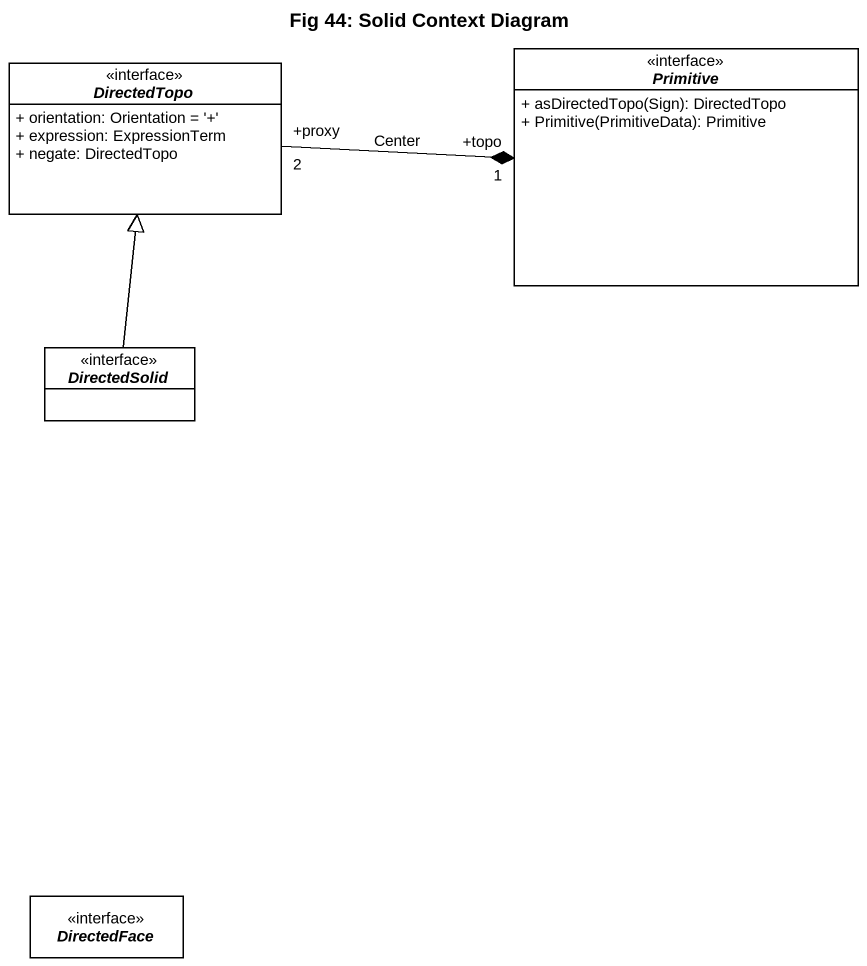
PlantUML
@startuml
title Fig 44: Solid Context Diagram
hide circle
hide empty members
skinparam classAttributeIconSize 0
interface Primitive {
  + asDirectedTopo(Sign): DirectedTopo
  + Primitive(PrimitiveData): Primitive
}
interface DirectedTopo {
  + orientation: Orientation = '+'
  + expression: ExpressionTerm
  + negate: DirectedTopo
}
interface DirectedSolid
interface DirectedFace
Primitive "+topo\n1" *-left- "+proxy\n2" DirectedTopo : Center
DirectedSolid -up-|> DirectedTopo
@enduml
